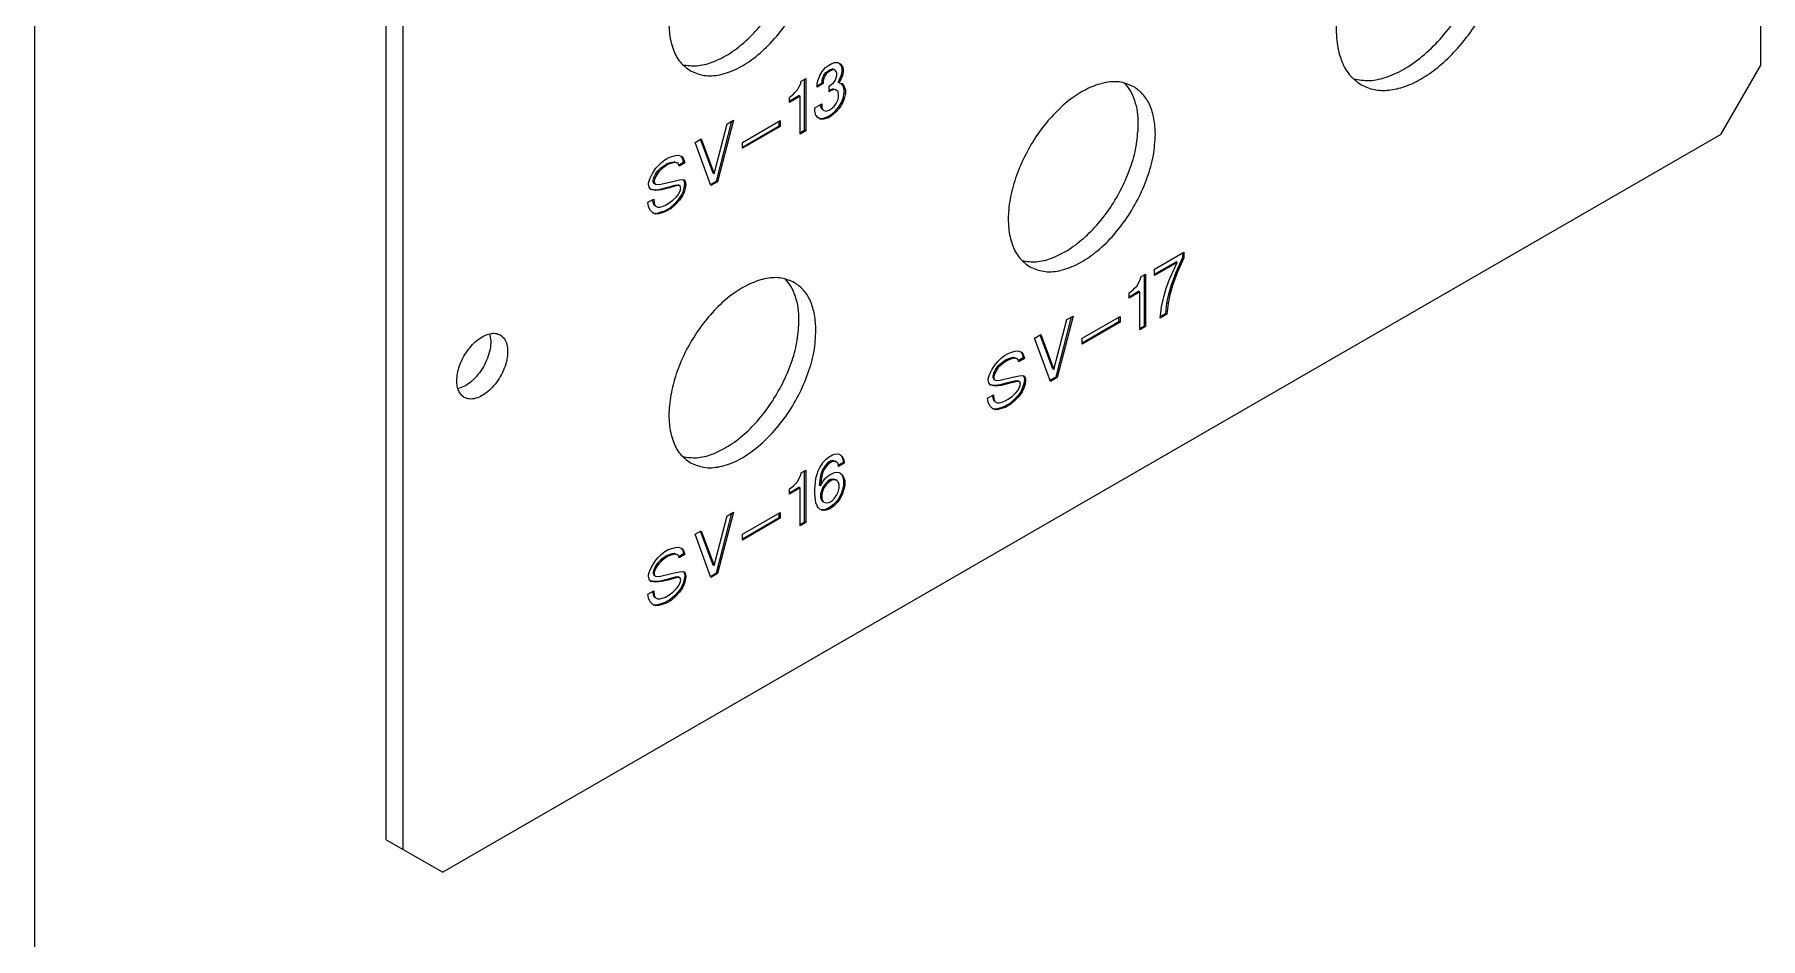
# Model space of a CAD drawing. Header units: millimetres. Extents: x -185 to 185, y -135 to 135.
# Drawn here: x 130 to 165.96, y 57.21 to 76.04 of the extents above; entities that cross this region are included whole.
import ezdxf

# ---------------------------------------------------------------- set-up
doc = ezdxf.new("R2010")
doc.units = ezdxf.units.MM
doc.layers.add('1', color=7, linetype='Continuous')

# ---------------------------------------------------------------- blocks, each defined once
blk = doc.blocks.new('valve_plate_R1__3', base_point=(411.97, 175.76))
at = {"color": 4, "linetype": 'Continuous'}
for p, q in [((497.89, 363.35), (497.89, 226.18)), ((411.97, 177.8), (411.97, 314.97)), ((413.03, 177.19), (413.03, 314.36)), ((438.95, 225.24), (439.09, 225.57)), ((439.09, 225.57), (439.23, 225.81)), ((439.23, 225.81), (439.44, 226.06)), ((439.27, 225.42), (439.34, 225.59)), ((439.34, 225.59), (439.44, 225.73)), ((439.41, 225.55), (439.34, 225.59)), ((439.41, 225.55), (439.34, 225.38)), ((439.51, 225.69), (439.41, 225.55)), ((439.44, 226.06), (439.62, 226.2)), ((439.44, 225.73), (439.58, 225.85)), ((439.51, 225.69), (439.44, 225.73)), ((439.66, 225.81), (439.51, 225.69)), ((439.58, 225.85), (439.73, 225.94)), ((439.66, 225.81), (439.58, 225.85)), ((439.62, 226.2), (439.83, 226.32)), ((439.8, 225.89), (439.66, 225.81)), ((439.73, 225.94), (439.87, 225.98)), ((439.8, 225.89), (439.73, 225.94)), ((439.94, 225.94), (439.8, 225.89)), ((439.83, 226.32), (440.01, 226.38)), ((439.94, 225.94), (439.87, 225.98)), ((439.87, 225.98), (439.97, 225.96)), ((440.04, 225.91), (439.94, 225.94)), ((440.04, 225.91), (439.97, 225.96)), ((440.01, 226.38), (440.22, 226.38)), ((440.11, 225.83), (440.04, 225.91)), ((440.15, 225.73), (440.11, 225.83)), ((440.11, 225.42), (440.15, 225.57)), ((440.15, 225.57), (440.15, 225.73)), ((440.22, 226.38), (440.29, 226.34)), ((440.43, 226.18), (440.29, 226.34)), ((440.29, 226.34), (440.36, 226.3)), ((440.29, 225.28), (440.43, 225.61)), ((440.36, 226.3), (440.5, 226.14)), ((440.5, 225.57), (440.36, 225.24)), ((440.47, 226), (440.43, 226.18)), ((440.5, 226.14), (440.43, 226.18)), ((440.43, 225.61), (440.47, 225.83)), ((440.5, 225.57), (440.43, 225.61)), ((440.54, 225.96), (440.47, 226)), ((440.47, 225.83), (440.47, 226)), ((440.54, 225.79), (440.47, 225.83)), ((440.5, 226.14), (440.54, 225.96)), ((440.54, 225.79), (440.5, 225.57)), ((440.54, 225.96), (440.54, 225.79)), ((495.41, 221.89), (497.89, 226.18)), ((437.25, 224.26), (437.43, 224.4)), ((437.43, 224.4), (437.53, 224.51)), ((437.53, 224.51), (437.68, 224.67)), ((437.68, 224.67), (437.78, 224.85)), ((437.78, 224.85), (437.89, 225.08)), ((437.89, 225.08), (437.92, 225.22)), ((437.92, 225.22), (438.21, 225.38)), ((438.13, 222.16), (438.13, 225.34)), ((438.21, 225.38), (438.21, 222.12)), ((438.91, 225.02), (438.95, 225.24)), ((438.91, 224.93), (439.23, 225.12)), ((439.3, 225.08), (438.91, 224.85)), ((438.91, 224.85), (438.91, 225.02)), ((439.23, 225.28), (439.27, 225.42)), ((439.23, 225.12), (439.23, 225.28)), ((439.3, 225.24), (439.23, 225.28)), ((439.3, 225.08), (439.23, 225.12)), ((439.34, 225.38), (439.27, 225.42)), ((439.34, 225.38), (439.3, 225.24)), ((439.3, 225.24), (439.3, 225.08)), ((439.66, 224.91), (439.8, 225)), ((439.66, 224.55), (439.66, 224.91)), ((439.66, 224.63), (439.73, 224.67)), ((439.8, 224.63), (439.66, 224.55)), ((439.73, 224.67), (439.9, 224.73)), ((439.8, 224.63), (439.73, 224.67)), ((439.8, 225), (439.94, 225.12)), ((439.97, 224.69), (439.8, 224.63)), ((439.97, 224.69), (439.9, 224.73)), ((439.9, 224.73), (440.04, 224.69)), ((439.94, 225.12), (440.04, 225.26)), ((440.11, 224.65), (439.97, 224.69)), ((440.04, 225.26), (440.11, 225.42)), ((440.11, 224.65), (440.04, 224.69)), ((440.22, 224.55), (440.11, 224.65)), ((440.22, 225.16), (440.29, 225.28)), ((440.29, 225.12), (440.22, 225.16)), ((440.26, 224.4), (440.22, 224.55)), ((440.26, 224.24), (440.26, 224.4)), ((440.36, 225.24), (440.29, 225.28)), ((440.36, 225.24), (440.29, 225.12)), ((440.29, 225.12), (440.47, 225.06)), ((440.54, 224.93), (440.42, 225.07)), ((440.47, 225.06), (440.61, 224.89)), ((440.61, 224.69), (440.54, 224.93)), ((440.61, 224.89), (440.54, 224.93)), ((440.54, 224.16), (440.61, 224.49)), ((440.61, 224.89), (440.68, 224.65)), ((440.68, 224.65), (440.61, 224.69)), ((440.61, 224.49), (440.61, 224.69)), ((440.68, 224.44), (440.61, 224.49)), ((440.68, 224.44), (440.61, 224.12)), ((440.68, 224.65), (440.68, 224.44)), ((437.18, 223.98), (437.78, 224.32)), ((437.85, 224.28), (437.18, 223.89)), ((437.18, 224.22), (437.25, 224.26)), ((437.18, 223.89), (437.18, 224.22)), ((437.85, 224.28), (437.78, 224.32)), ((437.85, 221.91), (437.85, 224.28)), ((438.77, 223.55), (439.2, 223.79)), ((438.77, 223.34), (438.77, 223.55)), ((438.84, 223.1), (438.77, 223.34)), ((439.12, 223.67), (439.12, 223.75)), ((439.16, 223.53), (439.12, 223.67)), ((439.2, 223.63), (439.12, 223.67)), ((439.27, 223.42), (439.16, 223.53)), ((439.23, 223.49), (439.16, 223.53)), ((439.2, 223.79), (439.2, 223.63)), ((439.2, 223.63), (439.23, 223.49)), ((439.23, 223.49), (439.34, 223.38)), ((439.34, 223.38), (439.27, 223.42)), ((439.34, 223.38), (439.48, 223.34)), ((439.48, 223.34), (439.66, 223.4)), ((439.66, 223.4), (439.8, 223.49)), ((439.76, 223.1), (440.04, 223.34)), ((439.8, 223.49), (439.97, 223.63)), ((439.97, 223.63), (440.11, 223.83)), ((440.04, 223.34), (440.26, 223.59)), ((440.11, 223.3), (440.04, 223.34)), ((440.11, 223.83), (440.22, 224.06)), ((440.33, 223.55), (440.11, 223.3)), ((440.22, 224.06), (440.26, 224.24)), ((440.26, 223.59), (440.43, 223.89)), ((440.33, 223.55), (440.26, 223.59)), ((440.5, 223.85), (440.33, 223.55)), ((440.43, 223.89), (440.54, 224.16)), ((440.5, 223.85), (440.43, 223.89)), ((440.61, 224.12), (440.5, 223.85)), ((440.61, 224.12), (440.54, 224.16)), ((432.48, 219.42), (433.29, 222.55)), ((432.62, 218.97), (433.58, 222.72)), ((433.68, 222.77), (432.69, 218.93)), ((433.29, 222.55), (433.68, 222.77)), ((434.25, 221.38), (436.61, 222.75)), ((434.25, 221.1), (436.54, 222.42)), ((436.61, 222.38), (434.25, 221.02)), ((436.54, 222.42), (436.54, 222.71)), ((436.61, 222.38), (436.54, 222.42)), ((436.61, 222.75), (436.61, 222.38)), ((438.95, 222.95), (438.84, 223.1)), ((439.05, 222.89), (438.95, 222.95)), ((439.12, 222.85), (439.05, 222.89)), ((439.05, 222.89), (439.27, 222.89)), ((439.34, 222.85), (439.12, 222.85)), ((439.27, 222.89), (439.55, 222.98)), ((439.34, 222.85), (439.27, 222.89)), ((439.62, 222.93), (439.34, 222.85)), ((439.55, 222.98), (439.76, 223.1)), ((439.62, 222.93), (439.55, 222.98)), ((439.83, 223.06), (439.62, 222.93)), ((439.83, 223.06), (439.76, 223.1)), ((440.11, 223.3), (439.83, 223.06)), ((495.41, 221.89), (415.51, 175.76)), ((431.28, 221.38), (431.66, 221.61)), ((432.27, 218.69), (431.28, 221.38)), ((432.41, 219.46), (431.62, 221.58)), ((431.66, 221.61), (432.48, 219.42)), ((434.25, 221.02), (434.25, 221.38)), ((437.85, 222), (438.13, 222.16)), ((438.21, 222.12), (437.85, 221.91)), ((438.21, 222.12), (438.13, 222.16)), ((428.98, 219.93), (429.19, 220.14)), ((429.19, 220.14), (429.4, 220.3)), ((429.4, 220.3), (429.61, 220.42)), ((429.54, 220.06), (429.76, 220.14)), ((429.61, 220.42), (429.83, 220.51)), ((429.83, 220.1), (429.61, 220.02)), ((429.76, 220.14), (429.97, 220.18)), ((429.83, 220.1), (429.76, 220.14)), ((429.83, 220.51), (430.07, 220.57)), ((430.04, 220.14), (429.83, 220.1)), ((430.04, 220.14), (429.97, 220.18)), ((429.97, 220.18), (430.14, 220.12)), ((430.22, 220.08), (430.04, 220.14)), ((430.07, 220.57), (430.25, 220.59)), ((430.22, 220.08), (430.14, 220.12)), ((430.25, 220.59), (430.46, 220.51)), ((430.26, 219.98), (430.57, 220.16)), ((430.64, 220.12), (430.29, 219.91)), ((430.5, 220.4), (430.41, 220.53)), ((430.46, 220.51), (430.57, 220.36)), ((430.57, 220.16), (430.5, 220.4)), ((430.57, 220.36), (430.5, 220.4)), ((430.57, 220.36), (430.64, 220.12)), ((430.64, 220.12), (430.57, 220.16)), ((428.41, 218.99), (428.48, 219.16)), ((428.48, 219.16), (428.62, 219.44)), ((428.62, 219.44), (428.84, 219.77)), ((428.66, 219.02), (428.7, 219.2)), ((428.66, 218.93), (428.66, 219.02)), ((428.73, 218.97), (428.66, 219.02)), ((428.7, 219.2), (428.84, 219.44)), ((428.77, 219.16), (428.7, 219.2)), ((428.77, 219.16), (428.73, 218.97)), ((428.91, 219.4), (428.77, 219.16)), ((428.84, 219.77), (428.98, 219.93)), ((428.84, 219.44), (428.94, 219.59)), ((428.91, 219.4), (428.84, 219.44)), ((429.01, 219.55), (428.91, 219.4)), ((428.94, 219.59), (429.15, 219.79)), ((429.01, 219.55), (428.94, 219.59)), ((429.23, 219.75), (429.01, 219.55)), ((429.15, 219.79), (429.37, 219.95)), ((429.23, 219.75), (429.15, 219.79)), ((429.44, 219.91), (429.23, 219.75)), ((429.37, 219.95), (429.54, 220.06)), ((429.44, 219.91), (429.37, 219.95)), ((429.61, 220.02), (429.44, 219.91)), ((429.61, 220.02), (429.54, 220.06)), ((429.9, 218.95), (430.32, 219.04)), ((430.29, 219.91), (430.22, 220.08)), ((430.32, 219.04), (430.5, 219.06)), ((430.5, 219.06), (430.6, 219.04)), ((430.6, 218.99), (430.56, 219.04)), ((430.6, 219.04), (430.67, 218.95)), ((432.48, 219.42), (432.41, 219.46)), ((428.38, 218.85), (428.41, 218.99)), ((428.38, 218.77), (428.38, 218.85)), ((428.41, 218.59), (428.38, 218.77)), ((428.52, 218.44), (428.41, 218.59)), ((428.49, 218.48), (428.77, 218.42)), ((428.84, 218.38), (428.52, 218.44)), ((428.73, 218.81), (428.66, 218.93)), ((428.73, 218.89), (428.66, 218.93)), ((428.73, 218.97), (428.73, 218.89)), ((428.73, 218.89), (428.8, 218.77)), ((428.8, 218.77), (428.73, 218.81)), ((428.77, 218.42), (429.12, 218.46)), ((428.84, 218.38), (428.77, 218.42)), ((428.8, 218.77), (429.05, 218.75)), ((429.19, 218.42), (428.84, 218.38)), ((429.05, 218.75), (429.9, 218.95)), ((429.12, 218.46), (429.51, 218.57)), ((429.19, 218.42), (429.12, 218.46)), ((429.58, 218.53), (429.19, 218.42)), ((429.51, 218.57), (430.04, 218.71)), ((429.58, 218.53), (429.51, 218.57)), ((430.11, 218.67), (429.58, 218.53)), ((429.9, 217.77), (430.11, 217.97)), ((430.04, 218.71), (430.22, 218.73)), ((430.11, 218.67), (430.04, 218.71)), ((430.29, 218.69), (430.11, 218.67)), ((430.11, 217.97), (430.25, 218.14)), ((430.29, 218.69), (430.22, 218.73)), ((430.25, 218.14), (430.36, 218.36)), ((430.25, 217.81), (430.43, 218.08)), ((430.36, 218.65), (430.29, 218.69)), ((430.5, 218.04), (430.32, 217.77)), ((430.39, 218.5), (430.36, 218.65)), ((430.36, 218.36), (430.39, 218.5)), ((430.43, 218.08), (430.53, 218.3)), ((430.5, 218.04), (430.43, 218.08)), ((430.6, 218.26), (430.5, 218.04)), ((430.53, 218.3), (430.6, 218.55)), ((430.6, 218.26), (430.53, 218.3)), ((430.64, 218.81), (430.6, 218.99)), ((430.67, 218.95), (430.6, 218.99)), ((430.6, 218.55), (430.64, 218.81)), ((430.67, 218.5), (430.6, 218.55)), ((430.67, 218.5), (430.6, 218.26)), ((430.71, 218.77), (430.64, 218.81)), ((430.67, 218.95), (430.71, 218.77)), ((430.71, 218.77), (430.67, 218.5)), ((432.24, 218.76), (432.62, 218.97)), ((432.69, 218.93), (432.27, 218.69)), ((432.69, 218.93), (432.62, 218.97)), ((428.34, 217.65), (428.7, 217.85)), ((428.38, 217.38), (428.34, 217.65)), ((428.48, 217.16), (428.38, 217.38)), ((428.66, 216.97), (428.48, 217.16)), ((428.66, 217.63), (428.63, 217.82)), ((428.64, 217), (428.77, 216.95)), ((428.73, 217.46), (428.66, 217.63)), ((428.73, 217.59), (428.66, 217.63)), ((428.84, 216.91), (428.66, 216.97)), ((428.7, 217.85), (428.73, 217.59)), ((428.73, 217.59), (428.8, 217.42)), ((428.8, 217.42), (428.73, 217.46)), ((428.77, 216.95), (428.94, 216.97)), ((428.84, 216.91), (428.77, 216.95)), ((428.8, 217.42), (428.94, 217.34)), ((429.01, 216.93), (428.84, 216.91)), ((428.94, 217.34), (429.08, 217.34)), ((428.94, 216.97), (429.23, 217.06)), ((429.01, 216.93), (428.94, 216.97)), ((429.3, 217.01), (429.01, 216.93)), ((429.08, 217.34), (429.23, 217.38)), ((429.23, 217.38), (429.44, 217.46)), ((429.23, 217.06), (429.4, 217.12)), ((429.3, 217.01), (429.23, 217.06)), ((429.47, 217.08), (429.3, 217.01)), ((429.4, 217.12), (429.72, 217.3)), ((429.47, 217.08), (429.4, 217.12)), ((429.44, 217.46), (429.61, 217.57)), ((429.79, 217.26), (429.47, 217.08)), ((429.61, 217.57), (429.9, 217.77)), ((429.72, 217.3), (430, 217.55)), ((429.79, 217.26), (429.72, 217.3)), ((430.07, 217.5), (429.79, 217.26)), ((430, 217.55), (430.25, 217.81)), ((430.07, 217.5), (430, 217.55)), ((430.32, 217.77), (430.07, 217.5)), ((430.32, 217.77), (430.25, 217.81)), ((460, 213.47), (461.84, 214.53)), ((460, 213.15), (461.35, 213.92)), ((461.42, 213.88), (460, 213.07)), ((460.96, 212.88), (461.42, 213.88)), ((461.35, 213.27), (461.77, 214.21)), ((461.42, 213.88), (461.35, 213.92)), ((461.84, 214.17), (461.42, 213.23)), ((461.77, 214.21), (461.77, 214.49)), ((461.84, 214.17), (461.77, 214.21)), ((461.84, 214.53), (461.84, 214.17)), ((458.91, 212.43), (459.01, 212.62)), ((459.01, 212.62), (459.12, 212.84)), ((459.12, 212.84), (459.15, 212.98)), ((459.15, 212.98), (459.44, 213.15)), ((459.37, 209.92), (459.37, 213.11)), ((459.44, 213.15), (459.44, 209.88)), ((460, 213.07), (460, 213.47)), ((460.74, 212.27), (460.96, 212.88)), ((461.06, 212.49), (461.35, 213.27)), ((461.42, 213.23), (461.13, 212.45)), ((461.42, 213.23), (461.35, 213.27)), ((458.41, 211.74), (459.01, 212.09)), ((459.08, 212.04), (458.41, 211.66)), ((458.41, 211.98), (458.48, 212.02)), ((458.41, 211.66), (458.41, 211.98)), ((458.48, 212.02), (458.66, 212.17)), ((458.66, 212.17), (458.76, 212.27)), ((458.76, 212.27), (458.91, 212.43)), ((459.08, 212.04), (459.01, 212.09)), ((459.08, 209.68), (459.08, 212.04)), ((460.43, 211.11), (460.6, 211.82)), ((460.6, 211.82), (460.74, 212.27)), ((460.78, 211.35), (460.89, 211.9)), ((460.96, 211.86), (460.85, 211.31)), ((460.89, 211.9), (461.06, 212.49)), ((460.96, 211.86), (460.89, 211.9)), ((461.13, 212.45), (460.96, 211.86)), ((461.13, 212.45), (461.06, 212.49)), ((453.85, 206.74), (454.82, 210.48)), ((454.91, 210.53), (453.92, 206.7)), ((454.52, 210.31), (454.91, 210.53)), ((455.48, 209.15), (457.85, 210.51)), ((457.77, 210.19), (457.77, 210.47)), ((457.85, 210.51), (457.85, 210.15)), ((460.36, 210.41), (460.43, 211.11)), ((460.36, 210.5), (460.71, 210.7)), ((460.78, 210.66), (460.36, 210.41)), ((460.71, 210.7), (460.78, 211.35)), ((460.78, 210.66), (460.71, 210.7)), ((460.85, 211.31), (460.78, 211.35)), ((460.85, 211.31), (460.78, 210.66)), ((452.51, 209.15), (452.9, 209.37)), ((453.64, 207.23), (452.85, 209.34)), ((452.9, 209.37), (453.71, 207.19)), ((453.71, 207.19), (454.52, 210.31)), ((455.48, 208.86), (457.77, 210.19)), ((457.85, 210.15), (455.48, 208.78)), ((457.85, 210.15), (457.77, 210.19)), ((459.08, 209.76), (459.37, 209.92)), ((459.44, 209.88), (459.08, 209.68)), ((459.44, 209.88), (459.37, 209.92)), ((450.85, 208.19), (451.06, 208.27)), ((451.06, 208.27), (451.3, 208.33)), ((451.3, 208.33), (451.48, 208.35)), ((451.48, 208.35), (451.69, 208.27)), ((451.64, 208.29), (451.73, 208.17)), ((451.69, 208.27), (451.8, 208.13)), ((453.5, 206.45), (452.51, 209.15)), ((455.48, 208.78), (455.48, 209.15)), ((449.71, 206.92), (449.86, 207.21)), ((449.86, 207.21), (450.07, 207.53)), ((450.07, 207.21), (449.93, 206.96)), ((450.14, 207.17), (450, 206.92)), ((450.07, 207.53), (450.21, 207.7)), ((450.17, 207.35), (450.07, 207.21)), ((450.14, 207.17), (450.07, 207.21)), ((450.24, 207.31), (450.14, 207.17)), ((450.39, 207.55), (450.17, 207.35)), ((450.24, 207.31), (450.17, 207.35)), ((450.21, 207.7), (450.42, 207.9)), ((450.46, 207.51), (450.24, 207.31)), ((450.6, 207.72), (450.39, 207.55)), ((450.46, 207.51), (450.39, 207.55)), ((450.42, 207.9), (450.63, 208.06)), ((450.67, 207.68), (450.46, 207.51)), ((450.77, 207.82), (450.6, 207.72)), ((450.67, 207.68), (450.6, 207.72)), ((450.63, 208.06), (450.85, 208.19)), ((450.85, 207.78), (450.67, 207.68)), ((450.99, 207.9), (450.77, 207.82)), ((450.85, 207.78), (450.77, 207.82)), ((451.06, 207.86), (450.85, 207.78)), ((451.2, 207.94), (450.99, 207.9)), ((451.06, 207.86), (450.99, 207.9)), ((451.27, 207.9), (451.06, 207.86)), ((451.27, 207.9), (451.2, 207.94)), ((451.38, 207.88), (451.2, 207.94)), ((451.45, 207.84), (451.27, 207.9)), ((451.45, 207.84), (451.38, 207.88)), ((451.52, 207.68), (451.45, 207.84)), ((451.8, 207.92), (451.49, 207.74)), ((451.87, 207.88), (451.52, 207.68)), ((451.8, 208.13), (451.73, 208.17)), ((451.73, 208.17), (451.8, 207.92)), ((451.8, 208.13), (451.87, 207.88)), ((451.87, 207.88), (451.8, 207.92)), ((453.71, 207.19), (453.64, 207.23)), ((449.61, 206.61), (449.64, 206.76)), ((449.61, 206.53), (449.61, 206.61)), ((449.64, 206.35), (449.61, 206.53)), ((449.64, 206.76), (449.71, 206.92)), ((449.75, 206.21), (449.64, 206.35)), ((450, 206.19), (449.73, 206.24)), ((450.07, 206.15), (449.75, 206.21)), ((449.93, 206.96), (449.89, 206.78)), ((449.89, 206.78), (449.89, 206.7)), ((449.96, 206.74), (449.89, 206.78)), ((449.96, 206.66), (449.89, 206.7)), ((449.89, 206.7), (449.96, 206.57)), ((450, 206.92), (449.93, 206.96)), ((450, 206.92), (449.96, 206.74)), ((449.96, 206.74), (449.96, 206.66)), ((449.96, 206.66), (450.03, 206.53)), ((450.03, 206.53), (449.96, 206.57)), ((450.35, 206.23), (450, 206.19)), ((450.07, 206.15), (450, 206.19)), ((450.03, 206.53), (450.28, 206.51)), ((450.42, 206.19), (450.07, 206.15)), ((450.28, 206.51), (451.13, 206.72)), ((450.74, 206.33), (450.35, 206.23)), ((450.42, 206.19), (450.35, 206.23)), ((450.81, 206.29), (450.42, 206.19)), ((451.27, 206.47), (450.74, 206.33)), ((450.81, 206.29), (450.74, 206.33)), ((451.34, 206.43), (450.81, 206.29)), ((451.13, 206.72), (451.55, 206.8)), ((451.45, 206.49), (451.27, 206.47)), ((451.34, 206.43), (451.27, 206.47)), ((451.52, 206.45), (451.34, 206.43)), ((451.52, 206.45), (451.45, 206.49)), ((451.48, 205.9), (451.59, 206.12)), ((451.59, 206.41), (451.52, 206.45)), ((451.55, 206.8), (451.73, 206.82)), ((451.62, 206.27), (451.59, 206.41)), ((451.59, 206.12), (451.62, 206.27)), ((451.76, 206.06), (451.66, 205.84)), ((451.73, 206.82), (451.84, 206.8)), ((451.84, 206.31), (451.76, 206.06)), ((451.84, 206.02), (451.76, 206.06)), ((451.79, 206.81), (451.84, 206.76)), ((451.84, 206.8), (451.91, 206.72)), ((451.91, 206.72), (451.84, 206.76)), ((451.84, 206.76), (451.87, 206.57)), ((451.87, 206.57), (451.84, 206.31)), ((451.91, 206.27), (451.84, 206.31)), ((451.91, 206.27), (451.84, 206.02)), ((451.94, 206.53), (451.87, 206.57)), ((451.91, 206.72), (451.94, 206.53)), ((451.94, 206.53), (451.91, 206.27)), ((453.47, 206.52), (453.85, 206.74)), ((453.92, 206.7), (453.5, 206.45)), ((453.92, 206.7), (453.85, 206.74)), ((449.57, 205.41), (449.93, 205.61)), ((449.61, 205.14), (449.57, 205.41)), ((449.71, 204.92), (449.61, 205.14)), ((449.87, 205.58), (449.89, 205.39)), ((449.96, 205.35), (449.89, 205.39)), ((449.89, 205.39), (449.96, 205.23)), ((449.93, 205.61), (449.96, 205.35)), ((449.96, 205.35), (450.03, 205.19)), ((450.03, 205.19), (449.96, 205.23)), ((450.03, 205.19), (450.17, 205.1)), ((450.17, 205.1), (450.31, 205.1)), ((450.31, 205.1), (450.46, 205.14)), ((450.46, 205.14), (450.67, 205.23)), ((450.95, 205.06), (450.63, 204.88)), ((450.67, 205.23), (450.85, 205.33)), ((451.02, 205.02), (450.7, 204.84)), ((450.85, 205.33), (451.13, 205.53)), ((451.23, 205.31), (450.95, 205.06)), ((451.02, 205.02), (450.95, 205.06)), ((451.3, 205.27), (451.02, 205.02)), ((451.13, 205.53), (451.34, 205.74)), ((451.48, 205.57), (451.23, 205.31)), ((451.3, 205.27), (451.23, 205.31)), ((451.55, 205.53), (451.3, 205.27)), ((451.34, 205.74), (451.48, 205.9)), ((451.66, 205.84), (451.48, 205.57)), ((451.55, 205.53), (451.48, 205.57)), ((451.73, 205.8), (451.55, 205.53)), ((451.73, 205.8), (451.66, 205.84)), ((451.84, 206.02), (451.73, 205.8)), ((449.89, 204.74), (449.71, 204.92)), ((450, 204.72), (449.87, 204.76)), ((450.07, 204.68), (449.89, 204.74)), ((450.17, 204.74), (450, 204.72)), ((450.07, 204.68), (450, 204.72)), ((450.24, 204.7), (450.07, 204.68)), ((450.46, 204.82), (450.17, 204.74)), ((450.24, 204.7), (450.17, 204.74)), ((450.53, 204.78), (450.24, 204.7)), ((450.63, 204.88), (450.46, 204.82)), ((450.53, 204.78), (450.46, 204.82)), ((450.7, 204.84), (450.53, 204.78)), ((450.7, 204.84), (450.63, 204.88)), ((439.62, 201.71), (439.87, 201.85)), ((439.87, 201.85), (440.01, 201.89)), ((440.01, 201.89), (440.19, 201.91)), ((440.19, 201.91), (440.29, 201.89)), ((440.29, 201.89), (440.33, 201.87)), ((440.33, 201.87), (440.4, 201.83)), ((440.33, 201.87), (440.43, 201.77)), ((440.4, 201.83), (440.5, 201.73)), ((440.5, 201.73), (440.43, 201.77)), ((440.43, 201.77), (440.5, 201.64)), ((437.89, 200.58), (437.92, 200.73)), ((437.92, 200.73), (438.21, 200.89)), ((438.13, 197.66), (438.13, 200.85)), ((438.21, 200.89), (438.21, 197.62)), ((438.91, 200.64), (438.98, 200.85)), ((438.98, 200.85), (439.09, 201.07)), ((439.09, 201.07), (439.2, 201.26)), ((439.2, 200.81), (439.12, 200.56)), ((439.2, 201.26), (439.3, 201.4)), ((439.27, 200.97), (439.2, 200.81)), ((439.27, 200.77), (439.2, 200.81)), ((439.27, 200.77), (439.2, 200.52)), ((439.41, 201.17), (439.27, 200.97)), ((439.34, 200.93), (439.27, 200.97)), ((439.34, 200.93), (439.27, 200.77)), ((439.3, 201.4), (439.48, 201.58)), ((439.48, 201.13), (439.34, 200.93)), ((439.55, 201.34), (439.41, 201.17)), ((439.48, 201.13), (439.41, 201.17)), ((439.48, 201.58), (439.62, 201.71)), ((439.62, 201.3), (439.48, 201.13)), ((439.8, 201.48), (439.55, 201.34)), ((439.62, 201.3), (439.55, 201.34)), ((439.87, 201.44), (439.62, 201.3)), ((439.66, 200.58), (439.83, 200.68)), ((439.94, 201.48), (439.8, 201.48)), ((439.87, 201.44), (439.8, 201.48)), ((439.83, 200.68), (440.01, 200.75)), ((440.01, 201.44), (439.87, 201.44)), ((440.01, 201.44), (439.94, 201.48)), ((440.08, 201.44), (439.94, 201.48)), ((440.15, 201.4), (440.01, 201.44)), ((440.01, 200.75), (440.19, 200.77)), ((440.15, 201.4), (440.08, 201.44)), ((440.22, 201.32), (440.15, 201.4)), ((440.19, 200.77), (440.29, 200.75)), ((440.26, 201.13), (440.22, 201.32)), ((440.54, 201.38), (440.24, 201.21)), ((440.61, 201.34), (440.26, 201.13)), ((440.29, 200.75), (440.33, 200.73)), ((440.33, 200.73), (440.4, 200.68)), ((440.33, 200.73), (440.43, 200.62)), ((440.4, 200.68), (440.5, 200.58)), ((440.5, 201.73), (440.57, 201.6)), ((440.5, 201.64), (440.54, 201.46)), ((440.57, 201.6), (440.5, 201.64)), ((440.54, 201.46), (440.54, 201.38)), ((440.61, 201.42), (440.54, 201.46)), ((440.61, 201.34), (440.54, 201.38)), ((440.57, 201.6), (440.61, 201.42)), ((440.61, 201.42), (440.61, 201.34)), ((437.18, 199.48), (437.78, 199.83)), ((437.85, 199.79), (437.18, 199.4)), ((437.18, 199.73), (437.25, 199.77)), ((437.18, 199.4), (437.18, 199.73)), ((437.25, 199.77), (437.43, 199.91)), ((437.43, 199.91), (437.53, 200.01)), ((437.53, 200.01), (437.68, 200.17)), ((437.68, 200.17), (437.78, 200.36)), ((437.78, 200.36), (437.89, 200.58)), ((437.85, 199.79), (437.78, 199.83)), ((437.85, 197.42), (437.85, 199.79)), ((438.77, 199.75), (438.81, 200.13)), ((438.77, 199.42), (438.77, 199.75)), ((438.81, 200.13), (438.84, 200.4)), ((438.84, 200.4), (438.91, 200.64)), ((439.12, 200.56), (439.05, 199.95)), ((439.12, 199.91), (439.05, 199.95)), ((439.2, 200.52), (439.12, 200.56)), ((439.2, 200.52), (439.12, 199.91)), ((439.12, 199.91), (439.3, 200.22)), ((439.2, 199.66), (439.12, 199.42)), ((439.27, 199.83), (439.2, 199.66)), ((439.27, 199.62), (439.2, 199.66)), ((439.27, 199.62), (439.2, 199.38)), ((439.41, 200.03), (439.27, 199.83)), ((439.34, 199.79), (439.27, 199.83)), ((439.34, 199.79), (439.27, 199.62)), ((439.3, 200.22), (439.48, 200.44)), ((439.48, 199.99), (439.34, 199.79)), ((439.58, 200.22), (439.41, 200.03)), ((439.48, 199.99), (439.41, 200.03)), ((439.48, 200.44), (439.66, 200.58)), ((439.66, 200.17), (439.48, 199.99)), ((439.76, 200.32), (439.58, 200.22)), ((439.66, 200.17), (439.58, 200.22)), ((439.83, 200.28), (439.66, 200.17)), ((439.94, 200.34), (439.76, 200.32)), ((439.83, 200.28), (439.76, 200.32)), ((440.01, 200.3), (439.83, 200.28)), ((440.01, 200.3), (439.94, 200.34)), ((440.08, 200.3), (439.94, 200.34)), ((440.15, 200.26), (440.01, 200.3)), ((440.15, 200.26), (440.08, 200.3)), ((440.22, 200.17), (440.15, 200.26)), ((440.29, 200.01), (440.22, 200.17)), ((440.22, 199.52), (440.29, 199.77)), ((440.29, 199.77), (440.29, 200.01)), ((440.5, 200.58), (440.43, 200.62)), ((440.43, 200.62), (440.5, 200.5)), ((440.5, 199.68), (440.43, 199.48)), ((440.5, 200.58), (440.57, 200.46)), ((440.5, 200.5), (440.57, 200.3)), ((440.57, 200.46), (440.5, 200.5)), ((440.57, 199.97), (440.5, 199.68)), ((440.57, 199.64), (440.5, 199.68)), ((440.57, 199.64), (440.5, 199.44)), ((440.57, 200.46), (440.65, 200.26)), ((440.57, 200.3), (440.57, 199.97)), ((440.65, 200.26), (440.57, 200.3)), ((440.65, 199.93), (440.57, 199.97)), ((440.65, 199.93), (440.57, 199.64)), ((440.65, 200.26), (440.65, 199.93)), ((438.81, 199.07), (438.77, 199.42)), ((438.84, 198.85), (438.81, 199.07)), ((438.91, 198.68), (438.84, 198.85)), ((438.98, 198.56), (438.91, 198.68)), ((439.09, 198.46), (438.98, 198.56)), ((439.12, 199.42), (439.12, 199.17)), ((439.2, 199.38), (439.12, 199.42)), ((439.12, 199.17), (439.2, 199.01)), ((439.2, 199.13), (439.12, 199.17)), ((439.2, 199.38), (439.2, 199.13)), ((439.2, 199.13), (439.27, 198.97)), ((439.27, 198.97), (439.2, 199.01)), ((439.2, 199.01), (439.27, 198.93)), ((439.27, 198.97), (439.34, 198.89)), ((439.34, 198.89), (439.27, 198.93)), ((439.34, 198.89), (439.48, 198.85)), ((439.48, 198.85), (439.66, 198.87)), ((439.76, 198.6), (439.58, 198.5)), ((439.66, 198.87), (439.83, 198.97)), ((439.83, 198.56), (439.66, 198.46)), ((439.94, 198.75), (439.76, 198.6)), ((439.83, 198.56), (439.76, 198.6)), ((439.83, 198.97), (440.01, 199.15)), ((440.01, 198.7), (439.83, 198.56)), ((440.11, 198.93), (439.94, 198.75)), ((440.01, 198.7), (439.94, 198.75)), ((440.01, 199.15), (440.15, 199.36)), ((440.19, 198.89), (440.01, 198.7)), ((440.22, 199.07), (440.11, 198.93)), ((440.19, 198.89), (440.11, 198.93)), ((440.15, 199.36), (440.22, 199.52)), ((440.29, 199.03), (440.19, 198.89)), ((440.33, 199.26), (440.22, 199.07)), ((440.29, 199.03), (440.22, 199.07)), ((440.4, 199.22), (440.29, 199.03)), ((440.43, 199.48), (440.33, 199.26)), ((440.4, 199.22), (440.33, 199.26)), ((440.5, 199.44), (440.4, 199.22)), ((440.5, 199.44), (440.43, 199.48)), ((432.48, 194.93), (433.29, 198.05)), ((432.62, 194.48), (433.58, 198.22)), ((433.68, 198.28), (432.69, 194.44)), ((433.29, 198.05), (433.68, 198.28)), ((434.25, 196.89), (436.61, 198.26)), ((434.25, 196.6), (436.54, 197.93)), ((436.61, 197.89), (434.25, 196.52)), ((436.54, 197.93), (436.54, 198.21)), ((436.61, 197.89), (436.54, 197.93)), ((436.61, 198.26), (436.61, 197.89)), ((437.85, 197.5), (438.13, 197.66)), ((438.21, 197.62), (437.85, 197.42)), ((438.21, 197.62), (438.13, 197.66)), ((439.12, 198.44), (439.09, 198.46)), ((439.2, 198.4), (439.12, 198.44)), ((439.23, 198.42), (439.12, 198.44)), ((439.3, 198.38), (439.2, 198.4)), ((439.41, 198.44), (439.23, 198.42)), ((439.3, 198.38), (439.23, 198.42)), ((439.48, 198.4), (439.3, 198.38)), ((439.58, 198.5), (439.41, 198.44)), ((439.48, 198.4), (439.41, 198.44)), ((439.66, 198.46), (439.48, 198.4)), ((439.66, 198.46), (439.58, 198.5)), ((431.28, 196.89), (431.66, 197.11)), ((432.27, 194.19), (431.28, 196.89)), ((432.41, 194.97), (431.62, 197.09)), ((431.66, 197.11), (432.48, 194.93)), ((434.25, 196.52), (434.25, 196.89)), ((428.62, 194.95), (428.84, 195.28)), ((428.84, 195.28), (428.98, 195.44)), ((429.15, 195.3), (428.94, 195.09)), ((428.98, 195.44), (429.19, 195.64)), ((429.37, 195.46), (429.15, 195.3)), ((429.23, 195.26), (429.15, 195.3)), ((429.19, 195.64), (429.4, 195.81)), ((429.44, 195.42), (429.23, 195.26)), ((429.54, 195.56), (429.37, 195.46)), ((429.44, 195.42), (429.37, 195.46)), ((429.4, 195.81), (429.61, 195.93)), ((429.61, 195.52), (429.44, 195.42)), ((429.76, 195.64), (429.54, 195.56)), ((429.61, 195.52), (429.54, 195.56)), ((429.61, 195.93), (429.83, 196.01)), ((429.83, 195.6), (429.61, 195.52)), ((429.97, 195.68), (429.76, 195.64)), ((429.83, 195.6), (429.76, 195.64)), ((429.83, 196.01), (430.07, 196.07)), ((430.04, 195.64), (429.83, 195.6)), ((430.04, 195.64), (429.97, 195.68)), ((430.14, 195.62), (429.97, 195.68)), ((430.22, 195.58), (430.04, 195.64)), ((430.07, 196.07), (430.25, 196.09)), ((430.22, 195.58), (430.14, 195.62)), ((430.29, 195.42), (430.22, 195.58)), ((430.25, 196.09), (430.46, 196.01)), ((430.57, 195.66), (430.26, 195.48)), ((430.64, 195.62), (430.29, 195.42)), ((430.41, 196.03), (430.5, 195.91)), ((430.46, 196.01), (430.57, 195.87)), ((430.57, 195.87), (430.5, 195.91)), ((430.5, 195.91), (430.57, 195.66)), ((430.57, 195.87), (430.64, 195.62)), ((430.64, 195.62), (430.57, 195.66)), ((428.38, 194.36), (428.41, 194.5)), ((428.38, 194.28), (428.38, 194.36)), ((428.41, 194.09), (428.38, 194.28)), ((428.41, 194.5), (428.48, 194.66)), ((428.48, 194.66), (428.62, 194.95)), ((428.7, 194.7), (428.66, 194.52)), ((428.66, 194.52), (428.66, 194.44)), ((428.73, 194.48), (428.66, 194.52)), ((428.73, 194.4), (428.66, 194.44)), ((428.66, 194.44), (428.73, 194.32)), ((428.84, 194.95), (428.7, 194.7)), ((428.77, 194.66), (428.7, 194.7)), ((428.77, 194.66), (428.73, 194.48)), ((428.73, 194.48), (428.73, 194.4)), ((428.73, 194.4), (428.8, 194.28)), ((428.8, 194.28), (428.73, 194.32)), ((428.91, 194.91), (428.77, 194.66)), ((428.8, 194.28), (429.05, 194.25)), ((428.94, 195.09), (428.84, 194.95)), ((428.91, 194.91), (428.84, 194.95)), ((429.01, 195.05), (428.91, 194.91)), ((429.01, 195.05), (428.94, 195.09)), ((429.23, 195.26), (429.01, 195.05)), ((429.05, 194.25), (429.9, 194.46)), ((430.04, 194.21), (429.51, 194.07)), ((429.9, 194.46), (430.32, 194.54)), ((430.22, 194.23), (430.04, 194.21)), ((430.11, 194.17), (430.04, 194.21)), ((430.29, 194.19), (430.22, 194.23)), ((430.32, 194.54), (430.5, 194.56)), ((430.5, 194.56), (430.6, 194.54)), ((430.56, 194.55), (430.6, 194.5)), ((430.6, 194.54), (430.67, 194.46)), ((430.6, 194.5), (430.64, 194.32)), ((430.67, 194.46), (430.6, 194.5)), ((430.64, 194.32), (430.6, 194.05)), ((430.71, 194.28), (430.64, 194.32)), ((430.67, 194.46), (430.71, 194.28)), ((430.71, 194.28), (430.67, 194.01)), ((432.24, 194.26), (432.62, 194.48)), ((432.69, 194.44), (432.27, 194.19)), ((432.48, 194.93), (432.41, 194.97)), ((432.69, 194.44), (432.62, 194.48)), ((428.34, 193.15), (428.7, 193.36)), ((428.38, 192.89), (428.34, 193.15)), ((428.52, 193.95), (428.41, 194.09)), ((428.77, 193.93), (428.49, 193.98)), ((428.84, 193.89), (428.52, 193.95)), ((428.63, 193.32), (428.66, 193.13)), ((428.73, 193.09), (428.66, 193.13)), ((428.66, 193.13), (428.73, 192.97)), ((428.7, 193.36), (428.73, 193.09)), ((429.12, 193.97), (428.77, 193.93)), ((428.84, 193.89), (428.77, 193.93)), ((429.19, 193.93), (428.84, 193.89)), ((429.51, 194.07), (429.12, 193.97)), ((429.19, 193.93), (429.12, 193.97)), ((429.58, 194.03), (429.19, 193.93)), ((429.58, 194.03), (429.51, 194.07)), ((430.11, 194.17), (429.58, 194.03)), ((429.61, 193.07), (429.9, 193.28)), ((429.9, 193.28), (430.11, 193.48)), ((430.25, 193.32), (430, 193.05)), ((430.32, 193.28), (430.07, 193.01)), ((430.29, 194.19), (430.11, 194.17)), ((430.11, 193.48), (430.25, 193.64)), ((430.25, 193.64), (430.36, 193.87)), ((430.43, 193.58), (430.25, 193.32)), ((430.32, 193.28), (430.25, 193.32)), ((430.36, 194.15), (430.29, 194.19)), ((430.5, 193.54), (430.32, 193.28)), ((430.39, 194.01), (430.36, 194.15)), ((430.36, 193.87), (430.39, 194.01)), ((430.53, 193.81), (430.43, 193.58)), ((430.5, 193.54), (430.43, 193.58)), ((430.6, 193.77), (430.5, 193.54)), ((430.6, 194.05), (430.53, 193.81)), ((430.6, 193.77), (430.53, 193.81)), ((430.67, 194.01), (430.6, 194.05)), ((430.67, 194.01), (430.6, 193.77)), ((428.48, 192.66), (428.38, 192.89)), ((428.66, 192.48), (428.48, 192.66)), ((428.77, 192.46), (428.64, 192.5)), ((428.84, 192.42), (428.66, 192.48)), ((428.73, 193.09), (428.8, 192.93)), ((428.8, 192.93), (428.73, 192.97)), ((428.94, 192.48), (428.77, 192.46)), ((428.84, 192.42), (428.77, 192.46)), ((428.8, 192.93), (428.94, 192.85)), ((429.01, 192.44), (428.84, 192.42)), ((428.94, 192.85), (429.08, 192.85)), ((429.23, 192.56), (428.94, 192.48)), ((429.01, 192.44), (428.94, 192.48)), ((429.3, 192.52), (429.01, 192.44)), ((429.08, 192.85), (429.23, 192.89)), ((429.23, 192.89), (429.44, 192.97)), ((429.4, 192.62), (429.23, 192.56)), ((429.3, 192.52), (429.23, 192.56)), ((429.47, 192.58), (429.3, 192.52)), ((429.72, 192.81), (429.4, 192.62)), ((429.47, 192.58), (429.4, 192.62)), ((429.44, 192.97), (429.61, 193.07)), ((429.79, 192.76), (429.47, 192.58)), ((430, 193.05), (429.72, 192.81)), ((429.79, 192.76), (429.72, 192.81)), ((430.07, 193.01), (429.79, 192.76)), ((430.07, 193.01), (430, 193.05)), ((411.97, 177.8), (413.03, 177.19)), ((413.03, 177.19), (415.51, 175.76))]:
    blk.add_line(p, q, dxfattribs=at)
for points in [[(437.5, 237.12), (436.69, 237.39), (435.76, 237.37), (434.76, 237.06), (433.73, 236.46), (432.73, 235.62), (431.8, 234.57), (431, 233.36), (430.35, 232.06), (429.91, 230.74), (429.68, 229.44), (429.68, 228.26), (429.91, 227.23), (430.35, 226.42), (431, 225.86)], [(480.42, 237.98), (479.49, 238.3), (478.42, 238.28), (477.27, 237.92), (476.08, 237.23), (474.92, 236.26), (473.85, 235.04), (472.92, 233.65), (472.18, 232.15), (471.67, 230.62), (471.4, 229.13), (471.4, 227.76), (471.67, 226.57), (472.18, 225.64), (472.92, 224.99)], [(430.51, 226.24), (431.39, 226.18), (432.35, 226.4), (433.35, 226.89), (434.35, 227.64), (435.29, 228.59), (436.12, 229.72), (436.82, 230.96), (437.35, 232.25), (437.67, 233.54), (437.78, 234.75)], [(431, 225.86), (431.84, 225.58), (432.83, 225.62), (433.89, 225.99), (434.96, 226.66), (436, 227.6), (436.95, 228.75), (437.74, 230.06), (438.34, 231.44), (438.72, 232.83), (438.84, 234.14)], [(472.43, 225.36), (473.44, 225.26), (474.55, 225.49), (475.72, 226.04), (476.88, 226.89), (477.98, 227.99), (478.97, 229.29), (479.79, 230.74), (480.4, 232.24), (480.79, 233.74), (480.91, 235.16)], [(472.92, 224.99), (473.73, 224.69), (474.64, 224.66), (475.64, 224.88), (476.67, 225.36), (477.71, 226.08), (478.7, 227), (479.62, 228.1), (480.42, 229.32), (481.08, 230.63), (481.57, 231.97), (481.87, 233.3), (481.98, 234.55)], [(458.71, 224.87), (457.9, 225.15), (456.98, 225.13), (455.97, 224.81), (454.94, 224.22), (453.94, 223.37), (453.01, 222.32), (452.21, 221.12), (451.57, 219.82), (451.12, 218.49), (450.89, 217.2), (450.89, 216.01), (451.12, 214.98), (451.57, 214.17), (452.21, 213.61)], [(458.99, 222.51), (458.94, 223.3), (458.77, 224), (458.5, 224.61), (458.14, 225.1)], [(460.06, 221.89), (459.97, 222.88), (459.71, 223.72), (459.28, 224.39), (458.71, 224.87)], [(451.72, 213.99), (452.6, 213.93), (453.56, 214.15), (454.56, 214.64), (455.56, 215.39), (456.5, 216.34), (457.34, 217.47), (458.04, 218.71), (458.56, 220), (458.88, 221.29), (458.99, 222.51)], [(452.21, 213.61), (453.06, 213.33), (454.04, 213.37), (455.1, 213.74), (456.18, 214.41), (457.22, 215.35), (458.16, 216.51), (458.95, 217.81), (459.55, 219.19), (459.93, 220.58), (460.06, 221.89)], [(437.5, 212.62), (436.69, 212.9), (435.76, 212.88), (434.76, 212.56), (433.73, 211.97), (432.73, 211.13), (431.8, 210.07), (431, 208.87), (430.35, 207.57), (429.91, 206.24), (429.68, 204.95), (429.68, 203.76), (429.91, 202.73), (430.35, 201.92), (431, 201.36)], [(437.78, 210.26), (437.73, 211.05), (437.56, 211.75), (437.29, 212.36), (436.92, 212.85)], [(438.84, 209.65), (438.75, 210.63), (438.49, 211.47), (438.07, 212.15), (437.5, 212.62)], [(416.39, 206.48), (416.44, 206.94), (416.56, 207.42), (416.77, 207.9), (417.05, 208.35), (417.37, 208.75), (417.73, 209.07), (418.11, 209.3), (418.47, 209.43), (418.81, 209.45), (419.11, 209.35)], [(418.44, 209.43), (418.51, 208.98), (418.47, 208.46), (418.31, 207.91), (418.05, 207.36), (417.71, 206.87), (417.31, 206.45), (416.88, 206.15), (416.46, 205.99)], [(419.11, 209.35), (419.36, 209.11), (419.52, 208.76), (419.57, 208.32), (419.52, 207.81), (419.36, 207.28), (419.11, 206.75), (418.78, 206.27), (418.39, 205.86), (417.98, 205.56), (417.57, 205.39), (417.19, 205.35), (416.86, 205.45)], [(430.51, 201.74), (431.39, 201.68), (432.35, 201.9), (433.35, 202.4), (434.35, 203.14), (435.29, 204.1), (436.12, 205.22), (436.82, 206.46), (437.35, 207.75), (437.67, 209.04), (437.78, 210.26)], [(431, 201.36), (431.84, 201.08), (432.83, 201.12), (433.89, 201.49), (434.96, 202.17), (436, 203.1), (436.95, 204.26), (437.74, 205.56), (438.34, 206.95), (438.72, 208.33), (438.84, 209.65)], [(416.86, 205.45), (416.66, 205.62), (416.51, 205.85), (416.42, 206.14), (416.39, 206.48)]]:
    blk.add_spline(points, degree=3, dxfattribs=at)
blk = doc.blocks.new('Reference_View1', base_point=(454.96, 342))
blk.add_blockref('valve_plate_R1__3', (411.97, 175.76))
blk = doc.blocks.new('_tb_frame_AN-A3', base_point=(-185, -135))
at = {"layer": '1', "color": 5, "linetype": 'Continuous'}
blk.add_line((130, 130), (130, 40), dxfattribs=at)

msp = doc.modelspace()

# ---------------------------------------------------------------- block references
msp.add_blockref('_tb_frame_AN-A3', (-185, -135))
at = {"xscale": 0.3333333333333333, "yscale": 0.3333333333333333, "zscale": 0.3333333333333333}
msp.add_blockref('Reference_View1', (151.655, 114), dxfattribs=at)

doc.saveas('drawing.dxf')
